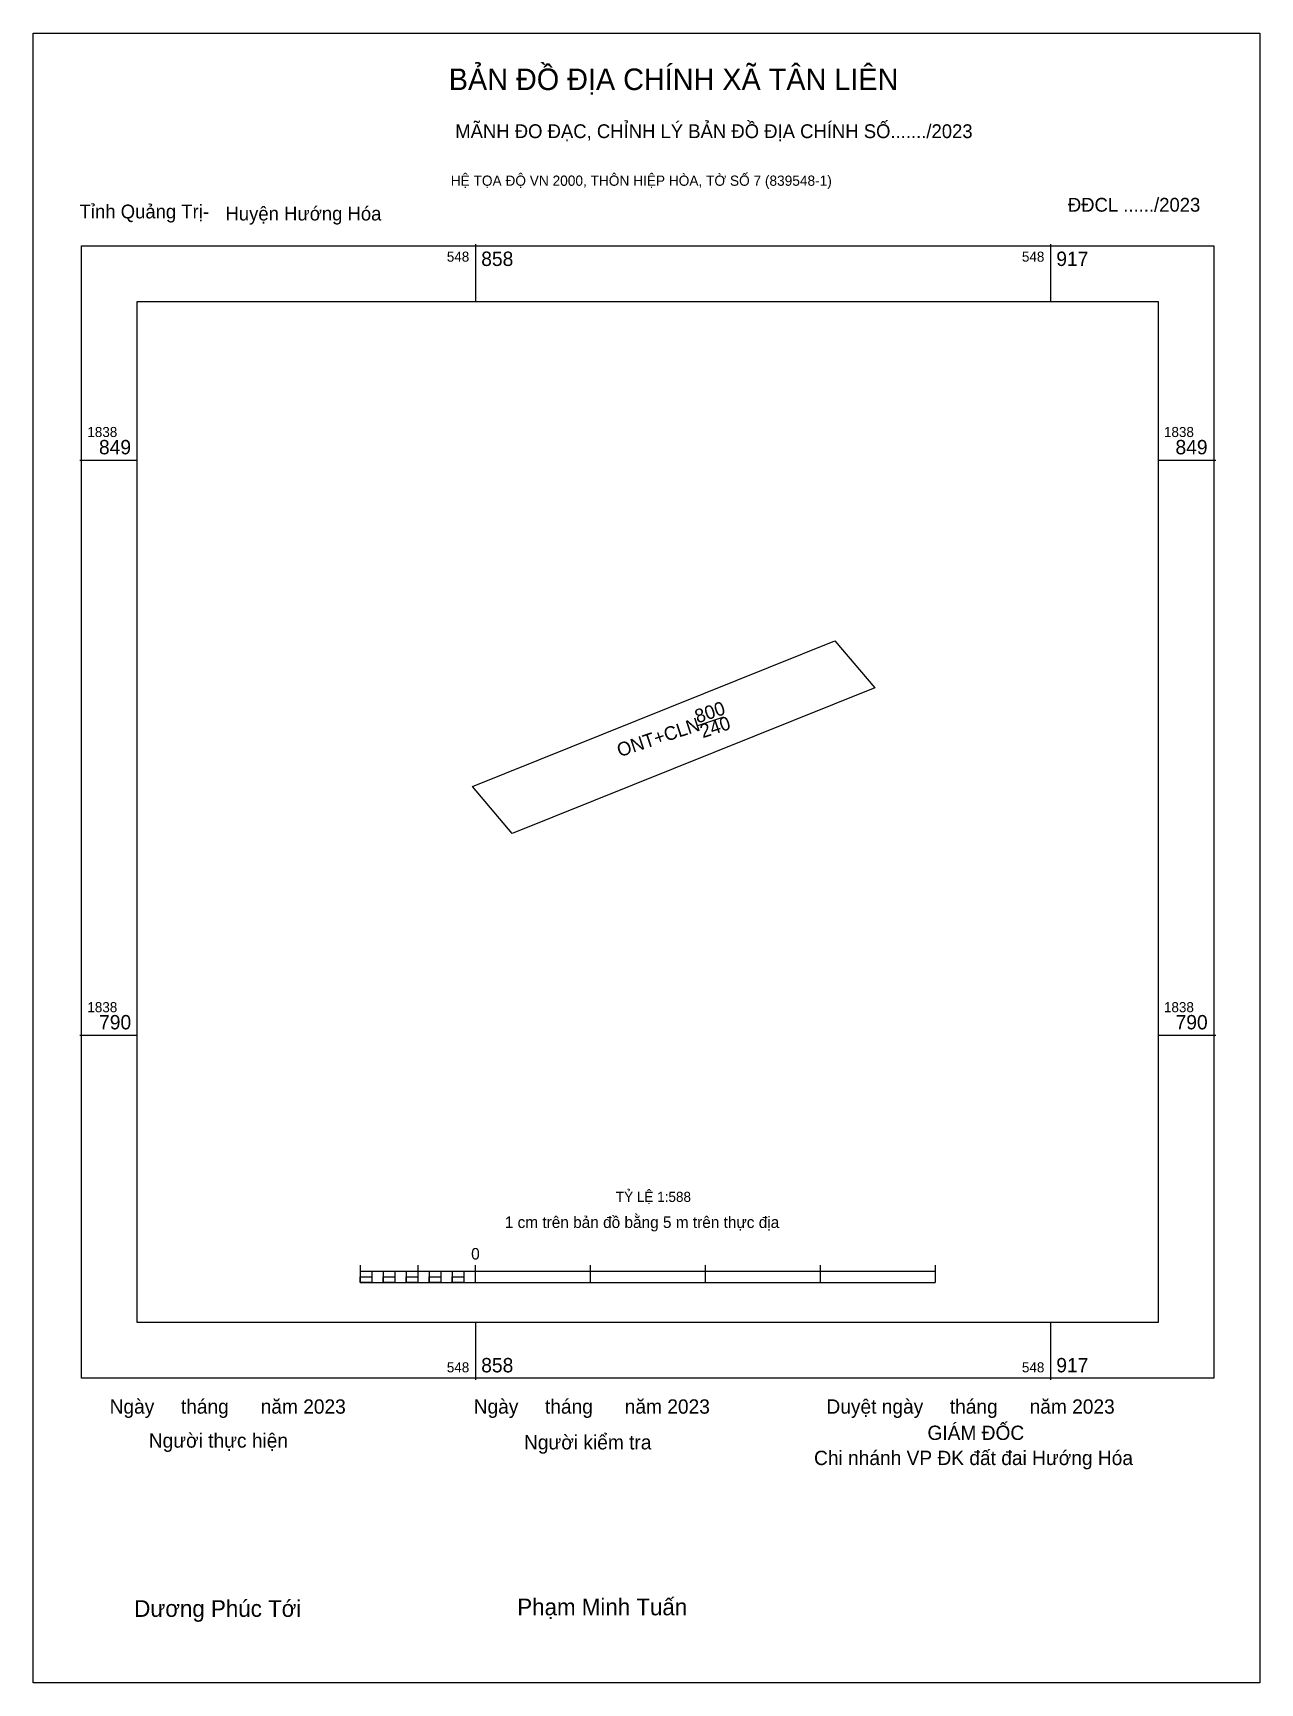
# Model space of a CAD drawing. Extents: x 548813 to 548939, y 1838724 to 1838893.
import ezdxf

# ---------------------------------------------------------------- set-up
doc = ezdxf.new("R2010")
doc.units = 0
for name, color, linetype in [('Level 1', 7, 'Continuous'), ('Level 10', 7, 'Continuous'), ('Level 15', 7, 'Continuous'), ('Level 36', 7, 'Continuous'), ('Level 6', 7, 'Continuous'), ('Level 62', 7, 'Continuous'), ('Level 63', 7, 'Continuous'), ('Level 9', 7, 'Continuous')]:
    doc.layers.add(name, color=color, linetype=linetype)

msp = doc.modelspace()

# ---------------------------------------------------------------- linework, layer by layer
at = {"layer": 'Level 10'}
msp.add_lwpolyline([(548895.13, 1838830.57), (548899.22, 1838825.74), (548862.1, 1838810.83), (548858.01, 1838815.65)], close=True, dxfattribs=at)
at = {"layer": 'Level 15'}
msp.add_lwpolyline([(548813.04, 1838892.79), (548938.64, 1838892.79), (548938.64, 1838723.88), (548813.04, 1838723.88)], close=True, dxfattribs=at)
at = {"layer": 'Level 36'}
msp.add_line((548899.22, 1838825.74), (548862.1, 1838810.83), dxfattribs=at)
msp.add_line((548899.22, 1838825.74), (548862.1, 1838810.83), dxfattribs=at)
at = {"layer": 'Level 62'}
msp.add_lwpolyline([(548823.71, 1838865.29), (548928.22, 1838865.29), (548928.22, 1838760.79), (548823.71, 1838760.79)], close=True, dxfattribs=at)
at = {"layer": 'Level 63'}
for p, q in [((548858.33, 1838871.18), (548858.33, 1838865.29)), ((548917.2, 1838871.18), (548917.2, 1838865.29)), ((548817.83, 1838849.07), (548823.71, 1838849.07)), ((548928.22, 1838849.07), (548934.11, 1838849.07)), ((548881.11, 1838821.9), (548883.77, 1838822.78)), ((548817.83, 1838790.2), (548823.71, 1838790.2)), ((548928.22, 1838790.2), (548934.11, 1838790.2)), ((548846.53, 1838766.64), (548846.53, 1838764.87)), ((548846.53, 1838766.05), (548905.4, 1838766.05)), ((548847.71, 1838766.05), (548847.71, 1838764.87)), ((548848.89, 1838766.05), (548848.89, 1838764.87)), ((548850.06, 1838766.05), (548850.06, 1838764.87)), ((548851.24, 1838766.05), (548851.24, 1838764.87)), ((548852.42, 1838766.64), (548852.42, 1838764.87)), ((548852.42, 1838766.05), (548852.42, 1838764.87)), ((548853.6, 1838766.05), (548853.6, 1838764.87)), ((548854.77, 1838766.05), (548854.77, 1838764.87)), ((548855.95, 1838766.05), (548855.95, 1838764.87)), ((548857.13, 1838766.05), (548857.13, 1838764.87)), ((548858.3, 1838766.64), (548858.3, 1838764.87)), ((548858.3, 1838766.05), (548858.3, 1838764.87)), ((548870.08, 1838766.64), (548870.08, 1838764.87)), ((548881.85, 1838766.64), (548881.85, 1838764.87)), ((548893.63, 1838766.64), (548893.63, 1838764.87)), ((548905.4, 1838766.64), (548905.4, 1838764.87)), ((548846.53, 1838764.87), (548905.4, 1838764.87)), ((548858.33, 1838760.79), (548858.33, 1838754.9)), ((548917.2, 1838760.79), (548917.2, 1838754.9))]:
    msp.add_line(p, q, dxfattribs=at)
for points in [[(548818.01, 1838871), (548933.92, 1838871), (548933.92, 1838755.09), (548818.01, 1838755.09)], [(548846.53, 1838765.46), (548847.71, 1838765.46), (548847.71, 1838764.87), (548846.53, 1838764.87)], [(548846.53, 1838765.46), (548847.71, 1838765.46), (548847.71, 1838764.87), (548846.53, 1838764.87)], [(548848.89, 1838765.46), (548850.06, 1838765.46), (548850.06, 1838764.87), (548848.89, 1838764.87)], [(548851.24, 1838765.46), (548852.42, 1838765.46), (548852.42, 1838764.87), (548851.24, 1838764.87)], [(548853.6, 1838765.46), (548854.77, 1838765.46), (548854.77, 1838764.87), (548853.6, 1838764.87)], [(548855.95, 1838765.46), (548857.13, 1838765.46), (548857.13, 1838764.87), (548855.95, 1838764.87)]]:
    msp.add_lwpolyline(points, close=True, dxfattribs=at)

# ---------------------------------------------------------------- texts
at = {"layer": 'Level 1'}
for s, p in [('800', (548881.06, 1838822.11)), ('ONT+CLN', (548873.09, 1838818.65)), ('240', (548881.6, 1838820.59))]:
    msp.add_text(s, height=1.4, rotation=18.3551, dxfattribs=at).set_placement(p)
at = {"layer": 'Level 6'}
msp.add_text('TỶ LỆ 1:588', height=1.0349, dxfattribs=at).set_placement((548872.7, 1838773.13))
at = {"layer": 'Level 63'}
for s, height, p in [('BẢN ĐỒ ĐỊA CHÍNH XÃ TÂN LIÊN', 2.204, (548855.6, 1838886.95)), ('MÃNH ĐO ĐẠC, CHỈNH LÝ BẢN ĐỒ ĐỊA CHÍNH SỐ......./2023', 1.4142, (548856.26, 1838882.03)), ('HỆ TỌA ĐỘ VN 2000, THÔN HIỆP HÒA, TỜ SỐ 7 (839548-1)', 1.0469, (548855.8, 1838877.15)), ('548', 1.03, (548855.4, 1838869.38)), ('858', 1.472, (548858.92, 1838868.94)), ('548', 1.03, (548914.27, 1838869.38)), ('917', 1.472, (548917.79, 1838868.94)), ('1838', 1.03, (548818.6, 1838851.43)), ('1838', 1.03, (548928.81, 1838851.43)), ('849', 1.472, (548819.79, 1838849.66)), ('849', 1.472, (548929.99, 1838849.66)), ('1838', 1.03, (548818.6, 1838792.55)), ('790', 1.472, (548819.8, 1838790.79)), ('1838', 1.03, (548928.81, 1838792.55)), ('790', 1.472, (548930, 1838790.79)), ('1 cm trên bản đồ bằng 5 m trên thực địa', 1.1774, (548861.33, 1838770.46)), ('0', 1.18, (548857.89, 1838767.23)), ('548', 1.03, (548855.4, 1838755.68)), ('858', 1.472, (548858.92, 1838755.68)), ('548', 1.03, (548914.27, 1838755.68)), ('917', 1.472, (548917.79, 1838755.68)), ('Ngày     tháng      năm 2023', 1.4649, (548820.88, 1838751.45)), ('Ngày     tháng      năm 2023', 1.4649, (548858.15, 1838751.45)), ('Duyệt ngày     tháng      năm 2023', 1.4649, (548894.26, 1838751.45)), ('GIÁM ĐỐC', 1.465, (548904.6, 1838748.76)), ('Người thực hiện', 1.4649, (548824.89, 1838747.97)), ('Người kiểm tra', 1.4649, (548863.3, 1838747.79)), ('Chi nhánh VP ĐK đất đai Hướng Hóa', 1.4649, (548892.99, 1838746.19)), ('Dương Phúc Tới', 1.7087, (548823.4, 1838730.65)), ('Phạm Minh Tuấn', 1.7087, (548862.61, 1838730.81))]:
    msp.add_text(s, height=height, dxfattribs=at).set_placement(p)
at = {"layer": 'Level 9'}
for s, p in [('Tỉnh Quảng Trị-', (548817.81, 1838873.81)), ('Huyện Hướng Hóa', (548832.74, 1838873.6)), ('ĐĐCL ....../2023', (548918.97, 1838874.5))]:
    msp.add_text(s, height=1.4142, dxfattribs=at).set_placement(p)

doc.saveas('drawing.dxf')
